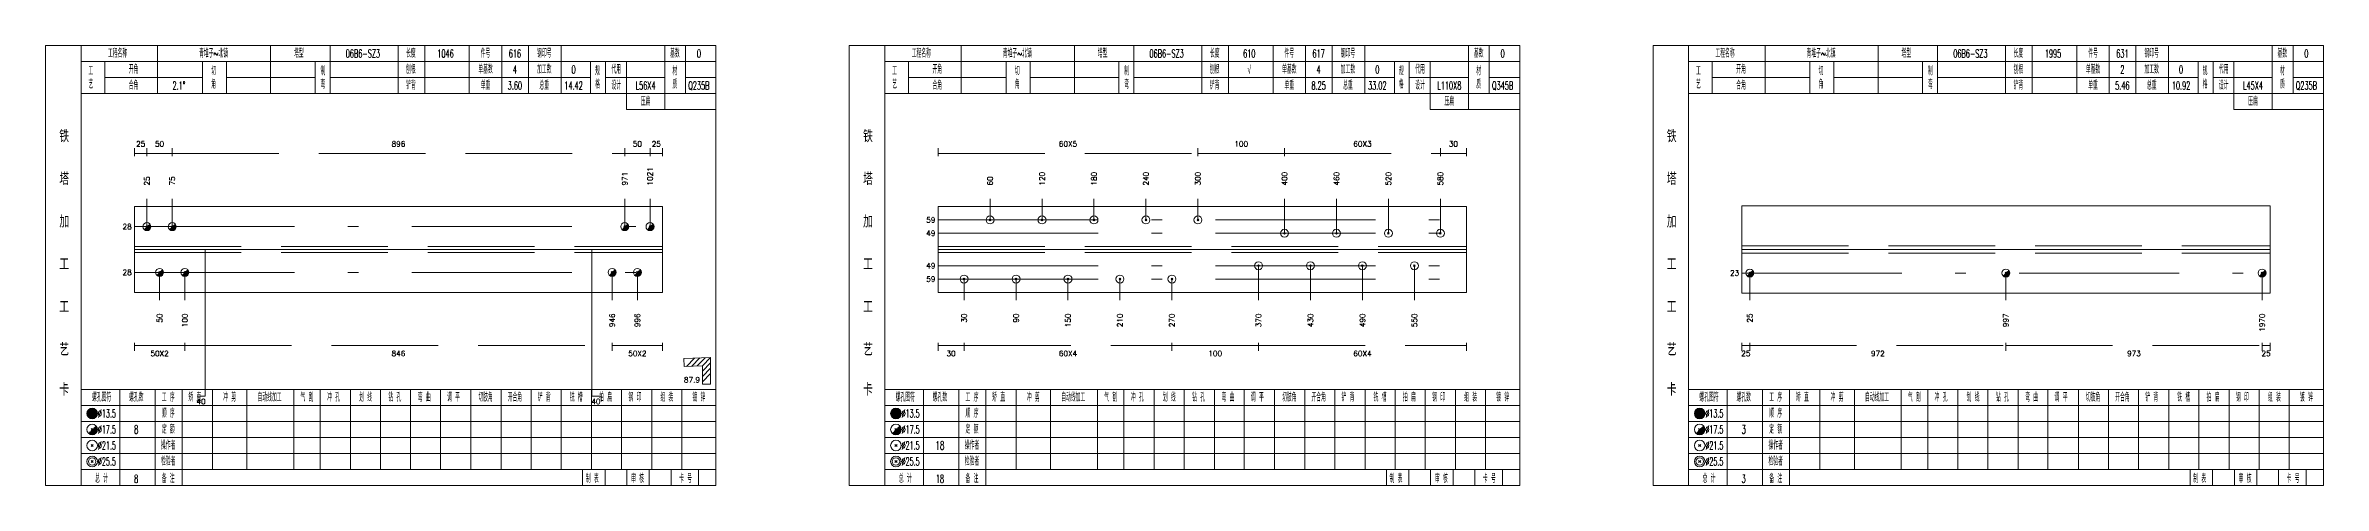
# Model space of a CAD drawing. Extents: x 0 to 30090, y 0 to 380.
# Drawn here: x 25619 to 26473, y 215 to 380 of the extents above; entities that cross this region are included whole.
import ezdxf
from ezdxf.enums import TextEntityAlignment as Align

# ---------------------------------------------------------------- set-up
doc = ezdxf.new("R2010")
doc.units = 0
doc.header["$LTSCALE"] = 20
doc.header["$MEASUREMENT"] = 0
doc.linetypes.add('一点画线', pattern=[5.2, 3, -1, 0.2, -1])
doc.linetypes.add('虚线', pattern=[2.75, 2, -0.75])
doc.layers.get('0').update_dxf_attribs({"linetype": 'CONTINUOUS', "lineweight": 25})
for name, color, linetype, lineweight in [('1', 7, 'CONTINUOUS', 25), ('2', 7, 'CONTINUOUS', 25), ('4', 7, 'CONTINUOUS', 25), ('5', 7, 'CONTINUOUS', 25)]:
    doc.layers.add(name, color=color, linetype=linetype, lineweight=lineweight)
doc.styles.get("Standard").update_dxf_attribs({"font": 'simplex', "width": 0.7, "bigfont": 'gbhzfs.shx'})

# ---------------------------------------------------------------- blocks, each defined once
blk = doc.blocks.new('孔17.5')
at = {"layer": '5', "color": 7, "linetype": 'Continuous', "lineweight": 13}
for p, q in [((-0.2, -0.2), (0.2, 0.2)), ((-0.2, 0.2), (0.2, -0.2))]:
    blk.add_line(p, q, dxfattribs=at)
blk.add_circle((0, 0), 1, dxfattribs=at)
for radius in [0.9, 0.8, 0.7, 0.6, 0.5, 0.4, 0.3, 0.2, 0.1]:
    blk.add_arc((0, 0), radius, 225, 45, dxfattribs=at)
blk = doc.blocks.new('孔21.5')
at = {"layer": '5', "color": 7, "linetype": 'Continuous', "lineweight": 13}
for p, q in [((-0.2, -0.2), (0.2, 0.2)), ((-0.2, 0.2), (0.2, -0.2))]:
    blk.add_line(p, q, dxfattribs=at)
blk.add_circle((0, 0), 1, dxfattribs=at)

msp = doc.modelspace()

# ---------------------------------------------------------------- linework, layer by layer
at = {"color": 8, "linetype": '虚线', "lineweight": 9}
for p, q in [((25652.3, 338.5), (25652.3, 341.5)), ((25652.3, 339.5), (25657.03, 339.5)), ((25657.03, 338.5), (25657.03, 341.5)), ((25657.03, 338.5), (25657.03, 341.5)), ((25657.03, 339.5), (25666.5, 339.5)), ((25666.5, 338.5), (25666.5, 341.5)), ((25666.5, 338.5), (25666.5, 341.5)), ((25666.5, 339.5), (25836.2, 339.5)), ((25836.2, 338.5), (25836.2, 341.5)), ((25836.2, 338.5), (25836.2, 341.5)), ((25836.2, 339.5), (25845.67, 339.5)), ((25845.67, 338.5), (25845.67, 341.5)), ((25845.67, 338.5), (25845.67, 341.5)), ((25845.67, 339.5), (25850.4, 339.5)), ((25850.4, 338.5), (25850.4, 341.5)), ((25953.7, 338.5), (25953.7, 341.5)), ((25953.7, 339.5), (26051.13, 339.5)), ((26051.13, 338.5), (26051.13, 341.5)), ((26051.13, 338.5), (26051.13, 341.5)), ((26051.13, 339.5), (26083.6, 339.5)), ((26083.6, 338.5), (26083.6, 341.5)), ((26083.6, 338.5), (26083.6, 341.5)), ((26083.6, 339.5), (26142.06, 339.5)), ((26142.06, 338.5), (26142.06, 341.5)), ((26142.06, 338.5), (26142.06, 341.5)), ((26142.06, 339.5), (26151.8, 339.5)), ((26151.8, 338.5), (26151.8, 341.5)), ((25652.3, 268.5), (25652.3, 265.5)), ((25652.3, 267.5), (25671.24, 267.5)), ((25671.24, 268.5), (25671.24, 265.5)), ((25671.24, 268.5), (25671.24, 265.5)), ((25671.24, 267.5), (25831.46, 267.5)), ((25831.46, 268.5), (25831.46, 265.5)), ((25831.46, 268.5), (25831.46, 265.5)), ((25831.46, 267.5), (25850.4, 267.5)), ((25850.4, 268.5), (25850.4, 265.5)), ((25953.7, 268.5), (25953.7, 265.5)), ((25953.7, 267.5), (25963.44, 267.5)), ((25963.44, 268.5), (25963.44, 265.5)), ((25963.44, 268.5), (25963.44, 265.5)), ((25963.44, 267.5), (26041.38, 267.5)), ((26041.38, 268.5), (26041.38, 265.5)), ((26041.38, 268.5), (26041.38, 265.5)), ((26041.38, 267.5), (26073.86, 267.5)), ((26073.86, 268.5), (26073.86, 265.5)), ((26073.86, 268.5), (26073.86, 265.5)), ((26073.86, 267.5), (26151.8, 267.5)), ((26151.8, 268.5), (26151.8, 265.5)), ((26255.1, 268.5), (26255.1, 265.5)), ((26255.1, 267.5), (26258.1, 267.5)), ((26258.1, 268.5), (26258.1, 265.5)), ((26258.1, 268.5), (26258.1, 265.5)), ((26258.1, 267.5), (26354.1, 267.5)), ((26354.1, 268.5), (26354.1, 265.5)), ((26354.1, 268.5), (26354.1, 265.5)), ((26354.1, 267.5), (26450.2, 267.5)), ((26450.2, 268.5), (26450.2, 265.5)), ((26450.2, 268.5), (26450.2, 265.5)), ((26450.2, 267.5), (26453.2, 267.5)), ((26453.2, 268.5), (26453.2, 265.5))]:
    msp.add_line(p, q, dxfattribs=at)
at = {"color": 7, "linetype": 'Continuous', "lineweight": 18}
for p, q in [((25652.3, 319.57), (25652.3, 287.43)), ((25652.3, 319.57), (25850.4, 319.57)), ((25850.4, 319.57), (25850.4, 287.43)), ((25953.7, 319.59), (25953.7, 287.41)), ((25953.7, 319.59), (26151.8, 319.59)), ((26151.8, 319.59), (26151.8, 287.41)), ((26255.1, 319.83), (26255.1, 287.17)), ((26255.1, 319.83), (26453.2, 319.83)), ((26453.2, 319.83), (26453.2, 287.17)), ((25652.3, 303.5), (25850.4, 303.5)), ((25953.7, 303.5), (26151.8, 303.5)), ((26255.1, 303.5), (26453.2, 303.5))]:
    msp.add_line(p, q, dxfattribs=at)
at = {"color": 7, "linetype": 'Continuous', "lineweight": 13}
for p, q in [((25657.03, 312.07), (25657.03, 322.5)), ((25666.5, 312.07), (25666.5, 322.5)), ((25836.2, 312.07), (25836.2, 322.5)), ((25845.67, 312.07), (25845.67, 322.5)), ((25973.19, 314.59), (25973.19, 322.5)), ((25992.67, 314.59), (25992.67, 322.5)), ((26012.16, 314.59), (26012.16, 322.5)), ((26031.64, 314.59), (26031.64, 322.5)), ((26051.13, 314.59), (26051.13, 322.5)), ((26083.6, 309.59), (26083.6, 322.5)), ((26103.09, 309.59), (26103.09, 322.5)), ((26122.57, 309.59), (26122.57, 322.5)), ((26142.06, 309.59), (26142.06, 322.5)), ((25661.77, 294.93), (25661.77, 284.5)), ((25671.24, 294.93), (25671.24, 284.5)), ((25831.46, 294.93), (25831.46, 284.5)), ((25840.93, 294.93), (25840.93, 284.5)), ((25963.44, 292.41), (25963.44, 284.5)), ((25982.93, 292.41), (25982.93, 284.5)), ((26002.41, 292.41), (26002.41, 284.5)), ((26021.9, 292.41), (26021.9, 284.5)), ((26041.38, 292.41), (26041.38, 284.5)), ((26073.86, 297.41), (26073.86, 284.5)), ((26093.34, 297.41), (26093.34, 284.5)), ((26112.83, 297.41), (26112.83, 284.5)), ((26132.31, 297.41), (26132.31, 284.5)), ((26258.1, 294.67), (26258.1, 284.5)), ((26354.1, 294.67), (26354.1, 284.5)), ((26450.2, 294.67), (26450.2, 284.5))]:
    msp.add_line(p, q, dxfattribs=at)
at = {"color": 3, "linetype": '一点画线', "lineweight": 13}
for p, q in [((25652.3, 312.07), (25850.4, 312.07)), ((25953.7, 314.59), (26151.8, 314.59)), ((25953.7, 309.59), (26151.8, 309.59)), ((25652.3, 294.93), (25850.4, 294.93)), ((25953.7, 297.41), (26151.8, 297.41)), ((25953.7, 292.41), (26151.8, 292.41)), ((26255.1, 294.67), (26453.2, 294.67))]:
    msp.add_line(p, q, dxfattribs=at)
at = {"color": 1, "linetype": '虚线', "lineweight": 18}
for p, q in [((25652.3, 304.57), (25850.4, 304.57)), ((25652.3, 302.43), (25850.4, 302.43)), ((25953.7, 304.59), (26151.8, 304.59)), ((25953.7, 302.41), (26151.8, 302.41)), ((26255.1, 304.83), (26453.2, 304.83)), ((26255.1, 302.17), (26453.2, 302.17))]:
    msp.add_line(p, q, dxfattribs=at)
at = {"layer": '1', "color": 7, "linetype": 'Continuous', "lineweight": 18}
for p, q in [((25652.3, 287.43), (25850.4, 287.43)), ((25953.7, 287.41), (26151.8, 287.41)), ((26255.1, 287.17), (26453.2, 287.17))]:
    msp.add_line(p, q, dxfattribs=at)
at = {"layer": '2', "color": 7, "linetype": 'Continuous', "lineweight": 13}
for p, q in [((25678.81, 303.5), (25678.81, 248.5)), ((25823.89, 303.5), (25823.89, 248.5)), ((25868.4, 263), (25858.41, 262.63)), ((25858.41, 262.63), (25858.52, 259.64)), ((25858.52, 259.64), (25865.4, 259.89)), ((25859.4, 259.67), (25862.4, 262.78)), ((25861.4, 259.74), (25864.4, 262.85)), ((25863.4, 259.81), (25866.4, 262.93)), ((25865.4, 259.89), (25868.4, 263)), ((25865.4, 257.89), (25868.4, 261)), ((25865.4, 259.89), (25865.4, 253)), ((25865.4, 255.89), (25868.4, 259)), ((25865.4, 253.89), (25868.4, 257)), ((25868.4, 253), (25868.4, 263)), ((25678.81, 248.5), (25675.81, 248.5)), ((25823.89, 248.5), (25826.89, 248.5)), ((25865.4, 253), (25868.4, 253))]:
    msp.add_line(p, q, dxfattribs=at)
at = {"layer": '4', "color": 1, "linetype": 'Continuous', "lineweight": 18}
for p, q in [((25632.3, 215), (25632.3, 380)), ((25661, 362), (25661, 380)), ((25703.4, 362), (25703.4, 380)), ((25725.7, 362), (25725.7, 380)), ((25751.2, 362), (25751.2, 380)), ((25761.2, 362), (25761.2, 380)), ((25777.9, 362), (25777.9, 380)), ((25790.1, 362), (25790.1, 380)), ((25800.1, 362), (25800.1, 380)), ((25812.3, 362), (25812.3, 380)), ((25851.2, 356), (25851.2, 380)), ((25859, 362), (25859, 380)), ((25933.7, 215), (25933.7, 380)), ((25962.4, 362), (25962.4, 380)), ((26004.8, 362), (26004.8, 380)), ((26027.1, 362), (26027.1, 380)), ((26052.6, 362), (26052.6, 380)), ((26062.6, 362), (26062.6, 380)), ((26079.3, 362), (26079.3, 380)), ((26091.5, 362), (26091.5, 380)), ((26101.5, 362), (26101.5, 380)), ((26113.7, 362), (26113.7, 380)), ((26152.6, 356), (26152.6, 380)), ((26160.4, 362), (26160.4, 380)), ((26235.1, 215), (26235.1, 380)), ((26263.8, 362), (26263.8, 380)), ((26306.2, 362), (26306.2, 380)), ((26328.5, 362), (26328.5, 380)), ((26354, 362), (26354, 380)), ((26364, 362), (26364, 380)), ((26380.7, 362), (26380.7, 380)), ((26392.9, 362), (26392.9, 380)), ((26402.9, 362), (26402.9, 380)), ((26415.1, 362), (26415.1, 380)), ((26454, 356), (26454, 380)), ((26461.8, 362), (26461.8, 380)), ((25632.3, 374), (25870.4, 374)), ((25641.2, 362), (25641.2, 374)), ((25641.2, 368), (25677.8, 368)), ((25677.8, 362), (25677.8, 374)), ((25686.8, 362), (25686.8, 374)), ((25686.8, 368), (25720.1, 368)), ((25720.1, 362), (25720.1, 374)), ((25725.7, 368), (25823.4, 368)), ((25823.4, 362), (25823.4, 374)), ((25829, 362), (25829, 374)), ((25829, 368), (25851.2, 368)), ((25836.8, 356), (25836.8, 374)), ((25859, 368), (25870.4, 368)), ((25933.7, 374), (26171.8, 374)), ((25942.6, 362), (25942.6, 374)), ((25942.6, 368), (25979.2, 368)), ((25979.2, 362), (25979.2, 374)), ((25988.2, 362), (25988.2, 374)), ((25988.2, 368), (26021.5, 368)), ((26021.5, 362), (26021.5, 374)), ((26027.1, 368), (26124.8, 368)), ((26124.8, 362), (26124.8, 374)), ((26130.4, 362), (26130.4, 374)), ((26130.4, 368), (26152.6, 368)), ((26138.2, 356), (26138.2, 374)), ((26160.4, 368), (26171.8, 368)), ((26235.1, 374), (26473.2, 374)), ((26244, 362), (26244, 374)), ((26244, 368), (26280.6, 368)), ((26280.6, 362), (26280.6, 374)), ((26289.6, 362), (26289.6, 374)), ((26289.6, 368), (26322.9, 368)), ((26322.9, 362), (26322.9, 374)), ((26328.5, 368), (26426.2, 368)), ((26426.2, 362), (26426.2, 374)), ((26431.8, 362), (26431.8, 374)), ((26431.8, 368), (26454, 368)), ((26439.6, 356), (26439.6, 374)), ((26461.8, 368), (26473.2, 368)), ((25632.3, 362), (25870.4, 362)), ((25933.7, 362), (26171.8, 362)), ((26235.1, 362), (26473.2, 362)), ((25836.8, 356), (25870.4, 356)), ((26138.2, 356), (26171.8, 356)), ((26439.6, 356), (26473.2, 356)), ((25632.3, 251), (25870.4, 251)), ((25646.8, 215), (25646.8, 251)), ((25660.1, 215), (25660.1, 251)), ((25670.2, 215), (25670.2, 251)), ((25681.6, 221), (25681.6, 251)), ((25694.5, 221), (25694.5, 251)), ((25712.1, 221), (25712.1, 251)), ((25722, 221), (25722, 251)), ((25733.3, 221), (25733.3, 251)), ((25744.6, 221), (25744.6, 251)), ((25755.9, 221), (25755.9, 251)), ((25767.1, 221), (25767.1, 251)), ((25778.5, 221), (25778.5, 251)), ((25789.8, 221), (25789.8, 251)), ((25801.1, 221), (25801.1, 251)), ((25812.4, 221), (25812.4, 251)), ((25823.7, 221), (25823.7, 251)), ((25835, 221), (25835, 251)), ((25846.3, 221), (25846.3, 251)), ((25857.6, 221), (25857.6, 251)), ((25933.7, 251), (26171.8, 251)), ((25948.2, 215), (25948.2, 251)), ((25961.5, 215), (25961.5, 251)), ((25971.6, 215), (25971.6, 251)), ((25983, 221), (25983, 251)), ((25995.9, 221), (25995.9, 251)), ((26013.5, 221), (26013.5, 251)), ((26023.4, 221), (26023.4, 251)), ((26034.7, 221), (26034.7, 251)), ((26046, 221), (26046, 251)), ((26057.3, 221), (26057.3, 251)), ((26068.5, 221), (26068.5, 251)), ((26079.9, 221), (26079.9, 251)), ((26091.2, 221), (26091.2, 251)), ((26102.5, 221), (26102.5, 251)), ((26113.8, 221), (26113.8, 251)), ((26125.1, 221), (26125.1, 251)), ((26136.4, 221), (26136.4, 251)), ((26147.7, 221), (26147.7, 251)), ((26159, 221), (26159, 251)), ((26235.1, 251), (26473.2, 251)), ((26249.6, 215), (26249.6, 251)), ((26262.9, 215), (26262.9, 251)), ((26273, 215), (26273, 251)), ((26284.4, 221), (26284.4, 251)), ((26297.3, 221), (26297.3, 251)), ((26314.9, 221), (26314.9, 251)), ((26324.8, 221), (26324.8, 251)), ((26336.1, 221), (26336.1, 251)), ((26347.4, 221), (26347.4, 251)), ((26358.7, 221), (26358.7, 251)), ((26369.9, 221), (26369.9, 251)), ((26381.3, 221), (26381.3, 251)), ((26392.6, 221), (26392.6, 251)), ((26403.9, 221), (26403.9, 251)), ((26415.2, 221), (26415.2, 251)), ((26426.5, 221), (26426.5, 251)), ((26437.8, 221), (26437.8, 251)), ((26449.1, 221), (26449.1, 251)), ((26460.4, 221), (26460.4, 251)), ((25632.3, 245), (25870.4, 245)), ((25933.7, 245), (26171.8, 245)), ((26235.1, 245), (26473.2, 245)), ((25632.3, 239), (25870.4, 239)), ((25632.3, 233), (25870.4, 233)), ((25933.7, 239), (26171.8, 239)), ((25933.7, 233), (26171.8, 233)), ((26235.1, 239), (26473.2, 239)), ((26235.1, 233), (26473.2, 233)), ((25632.3, 227), (25870.4, 227)), ((25933.7, 227), (26171.8, 227)), ((26235.1, 227), (26473.2, 227)), ((25632.3, 221), (25870.4, 221)), ((25820.4, 215), (25820.4, 221)), ((25828.8, 215), (25828.8, 221)), ((25837, 215), (25837, 221)), ((25845.4, 215), (25845.4, 221)), ((25853.6, 215), (25853.6, 221)), ((25863.9, 215), (25863.9, 221)), ((25933.7, 221), (26171.8, 221)), ((26121.8, 215), (26121.8, 221)), ((26130.2, 215), (26130.2, 221)), ((26138.4, 215), (26138.4, 221)), ((26146.8, 215), (26146.8, 221)), ((26155, 215), (26155, 221)), ((26165.3, 215), (26165.3, 221)), ((26235.1, 221), (26473.2, 221)), ((26423.2, 215), (26423.2, 221)), ((26431.6, 215), (26431.6, 221)), ((26439.8, 215), (26439.8, 221)), ((26448.2, 215), (26448.2, 221)), ((26456.4, 215), (26456.4, 221)), ((26466.7, 215), (26466.7, 221))]:
    msp.add_line(p, q, dxfattribs=at)
at = {"layer": '4', "color": 7, "linetype": 'Continuous', "lineweight": 13}
for p, q in [((25636.3, 241.8), (25636.7, 242.2)), ((25636.7, 241.8), (25636.3, 242.2)), ((25937.7, 241.8), (25938.1, 242.2)), ((25938.1, 241.8), (25937.7, 242.2)), ((26239.1, 241.8), (26239.5, 242.2)), ((26239.5, 241.8), (26239.1, 242.2)), ((25636.1, 235.6), (25636.9, 236.4)), ((25636.1, 236.4), (25636.9, 235.6)), ((25937.5, 235.6), (25938.3, 236.4)), ((25937.5, 236.4), (25938.3, 235.6)), ((26238.9, 235.6), (26239.7, 236.4)), ((26238.9, 236.4), (26239.7, 235.6)), ((25636.1, 229.6), (25636.9, 230.4)), ((25636.1, 230.4), (25636.9, 229.6)), ((25636.1, 223.6), (25636.9, 224.4)), ((25636.1, 224.4), (25636.9, 223.6)), ((25937.5, 229.6), (25938.3, 230.4)), ((25937.5, 230.4), (25938.3, 229.6)), ((25937.5, 223.6), (25938.3, 224.4)), ((25937.5, 224.4), (25938.3, 223.6)), ((26238.9, 229.6), (26239.7, 230.4)), ((26238.9, 230.4), (26239.7, 229.6)), ((26238.9, 223.6), (26239.7, 224.4)), ((26238.9, 224.4), (26239.7, 223.6))]:
    msp.add_line(p, q, dxfattribs=at)
at = {"layer": '4', "color": 1, "linetype": 'Continuous', "lineweight": 18}
for points in [[(25619, 380), (25619, 215), (25870.4, 215), (25870.4, 380)], [(25920.4, 380), (25920.4, 215), (26171.8, 215), (26171.8, 380)], [(26221.8, 380), (26221.8, 215), (26473.2, 215), (26473.2, 380)]]:
    msp.add_lwpolyline(points, close=True, dxfattribs=at)
at = {"layer": '4', "color": 7, "linetype": 'Continuous', "lineweight": 13}
for centre, radius in [((25636.5, 242), 2), ((25636.5, 242), 1.8), ((25636.5, 242), 1.6), ((25636.5, 242), 1.4), ((25636.5, 242), 1.2), ((25636.5, 242), 1), ((25636.5, 242), 0.8), ((25636.5, 242), 0.6), ((25636.5, 242), 0.4), ((25636.5, 242), 0.2), ((25937.9, 242), 2), ((25937.9, 242), 1.8), ((25937.9, 242), 1.6), ((25937.9, 242), 1.4), ((25937.9, 242), 1.2), ((25937.9, 242), 1), ((25937.9, 242), 0.8), ((25937.9, 242), 0.6), ((25937.9, 242), 0.4), ((25937.9, 242), 0.2), ((26239.3, 242), 2), ((26239.3, 242), 1.8), ((26239.3, 242), 1.6), ((26239.3, 242), 1.4), ((26239.3, 242), 1.2), ((26239.3, 242), 1), ((26239.3, 242), 0.8), ((26239.3, 242), 0.6), ((26239.3, 242), 0.4), ((26239.3, 242), 0.2), ((25636.5, 236), 2), ((25636.5, 230), 2), ((25937.9, 236), 2), ((25937.9, 230), 2), ((26239.3, 236), 2), ((26239.3, 230), 2), ((25636.5, 224), 2), ((25636.5, 224), 1.4), ((25937.9, 224), 2), ((25937.9, 224), 1.4), ((26239.3, 224), 2), ((26239.3, 224), 1.4)]:
    msp.add_circle(centre, radius, dxfattribs=at)
for centre, radius in [((25636.5, 236), 1.8), ((25636.5, 236), 1.6), ((25636.5, 236), 1.4), ((25636.5, 236), 1.2), ((25636.5, 236), 1), ((25636.5, 236), 0.8), ((25636.5, 236), 0.6), ((25636.5, 236), 0.4), ((25636.5, 236), 0.2), ((25937.9, 236), 1.8), ((25937.9, 236), 1.6), ((25937.9, 236), 1.4), ((25937.9, 236), 1.2), ((25937.9, 236), 1), ((25937.9, 236), 0.8), ((25937.9, 236), 0.6), ((25937.9, 236), 0.4), ((25937.9, 236), 0.2), ((26239.3, 236), 1.8), ((26239.3, 236), 1.6), ((26239.3, 236), 1.4), ((26239.3, 236), 1.2), ((26239.3, 236), 1), ((26239.3, 236), 0.8), ((26239.3, 236), 0.6), ((26239.3, 236), 0.4), ((26239.3, 236), 0.2)]:
    msp.add_arc(centre, radius, 225, 45, dxfattribs=at)

# ---------------------------------------------------------------- block references
at = {"color": 7, "linetype": 'Continuous', "lineweight": 13, "xscale": 1.5, "yscale": 1.5, "zscale": 1.5}
for name, p in [('孔21.5', (25973.19, 314.59)), ('孔21.5', (25992.67, 314.59)), ('孔21.5', (26012.16, 314.59)), ('孔21.5', (26031.64, 314.59)), ('孔21.5', (26051.13, 314.59)), ('孔17.5', (25657.03, 312.07)), ('孔17.5', (25666.5, 312.07)), ('孔17.5', (25836.2, 312.07)), ('孔17.5', (25845.67, 312.07)), ('孔21.5', (26083.6, 309.59)), ('孔21.5', (26103.09, 309.59)), ('孔21.5', (26122.57, 309.59)), ('孔21.5', (26142.06, 309.59))]:
    msp.add_blockref(name, p, dxfattribs=at)
at = {"layer": '1', "color": 7, "linetype": 'Continuous', "lineweight": 13, "xscale": 1.5, "yscale": 1.5, "zscale": 1.5}
for name, p in [('孔17.5', (25661.77, 294.93)), ('孔17.5', (25671.24, 294.93)), ('孔17.5', (25831.46, 294.93)), ('孔17.5', (25840.93, 294.93)), ('孔21.5', (25963.44, 292.41)), ('孔21.5', (25982.93, 292.41)), ('孔21.5', (26002.41, 292.41)), ('孔21.5', (26021.9, 292.41)), ('孔21.5', (26041.38, 292.41)), ('孔21.5', (26073.86, 297.41)), ('孔21.5', (26093.34, 297.41)), ('孔21.5', (26112.83, 297.41)), ('孔21.5', (26132.31, 297.41)), ('孔17.5', (26258.1, 294.67)), ('孔17.5', (26354.1, 294.67)), ('孔17.5', (26450.2, 294.67))]:
    msp.add_blockref(name, p, dxfattribs=at)

# ---------------------------------------------------------------- texts
at = {"color": 8, "linetype": 'Continuous', "lineweight": 9}
for s, p in [('25', (25654.67, 341.5)), ('50', (25661.77, 341.5)), ('896', (25751.35, 341.5)), ('50', (25840.93, 341.5)), ('25', (25848.03, 341.5)), ('60X5', (26002.41, 341.5)), ('100', (26067.36, 341.5)), ('60X3', (26112.83, 341.5)), ('30', (26146.93, 341.5))]:
    msp.add_text(s, height=2, dxfattribs=at).set_placement(p, align=Align.BOTTOM_CENTER)
at = {"color": 7, "linetype": 'Continuous', "lineweight": 13}
for s, p in [('1021', (25845.67, 327.5)), ('25', (25657.03, 327.5)), ('75', (25666.5, 327.5)), ('971', (25836.2, 327.5)), ('60', (25973.19, 327.5)), ('120', (25992.67, 327.5)), ('180', (26012.16, 327.5)), ('240', (26031.64, 327.5)), ('300', (26051.13, 327.5)), ('400', (26083.6, 327.5)), ('460', (26103.09, 327.5)), ('520', (26122.57, 327.5)), ('580', (26142.06, 327.5))]:
    msp.add_text(s, height=2, rotation=90, dxfattribs=at).set_placement(p, align=Align.MIDDLE_LEFT)
for s, p in [('28', (25651.3, 312.07)), ('59', (25952.7, 314.59)), ('49', (25952.7, 309.59)), ('28', (25651.3, 294.93)), ('49', (25952.7, 297.41)), ('59', (25952.7, 292.41)), ('23', (26254.1, 294.67))]:
    msp.add_text(s, height=2, dxfattribs=at).set_placement(p, align=Align.MIDDLE_RIGHT)
at = {"color": 8, "linetype": 'Continuous', "lineweight": 9}
for s, p in [('50X2', (25661.77, 265.5)), ('846', (25751.35, 265.5)), ('50X2', (25840.93, 265.5)), ('30', (25958.57, 265.5)), ('60X4', (26002.41, 265.5)), ('100', (26057.62, 265.5)), ('60X4', (26112.83, 265.5)), ('25', (26256.6, 265.5)), ('972', (26306.1, 265.5)), ('973', (26402.15, 265.5)), ('25', (26451.7, 265.5))]:
    msp.add_text(s, height=2, dxfattribs=at).set_placement(p, align=Align.TOP_CENTER)
at = {"layer": '1', "color": 7, "linetype": 'Continuous', "lineweight": 13}
for s, p in [('50', (25661.77, 279.5)), ('100', (25671.24, 279.5)), ('946', (25831.46, 279.5)), ('996', (25840.93, 279.5)), ('30', (25963.44, 279.5)), ('90', (25982.93, 279.5)), ('150', (26002.41, 279.5)), ('210', (26021.9, 279.5)), ('270', (26041.38, 279.5)), ('370', (26073.86, 279.5)), ('430', (26093.34, 279.5)), ('490', (26112.83, 279.5)), ('550', (26132.31, 279.5)), ('25', (26258.1, 279.5)), ('997', (26354.1, 279.5)), ('1970', (26450.2, 279.5))]:
    msp.add_text(s, height=2, rotation=90, dxfattribs=at).set_placement(p, align=Align.MIDDLE_RIGHT)
at = {"layer": '2', "color": 7, "linetype": 'Continuous', "lineweight": 13}
msp.add_text('87.9', height=2, dxfattribs=at).set_placement((25864.4, 253), align=Align.BOTTOM_RIGHT)
for p in [(25677.31, 247.5), (25825.39, 247.5)]:
    msp.add_text('40', height=2, dxfattribs=at).set_placement(p, align=Align.TOP_CENTER)
at = {"layer": '4', "color": 1, "linetype": 'Continuous', "lineweight": 13}
for s, height, width, p in [('工程名称', 3, 0.6, (25646, 377)), ('青堆子~北镇', 3, 0.6, (25682, 377)), ('塔型', 3, 0.6, (25714, 377)), ('06B6-SZ3', 3, 0.6, (25738, 377)), ('长度', 3, 0.6, (25756, 377)), ('1046', 3, 0.6, (25769, 377)), ('件号', 3, 0.6, (25784, 377)), ('616', 3, 0.6, (25795, 377)), ('钢印号', 3, 0.6, (25806, 377)), ('基数', 3, 0.6, (25855, 377)), ('0', 3, 0.6, (25864, 377)), ('工程名称', 3, 0.6, (25947.4, 377)), ('青堆子~北镇', 3, 0.6, (25983.4, 377)), ('塔型', 3, 0.6, (26015.4, 377)), ('06B6-SZ3', 3, 0.6, (26039.4, 377)), ('长度', 3, 0.6, (26057.4, 377)), ('610', 3, 0.6, (26070.4, 377)), ('件号', 3, 0.6, (26085.4, 377)), ('617', 3, 0.6, (26096.4, 377)), ('钢印号', 3, 0.6, (26107.4, 377)), ('基数', 3, 0.6, (26156.4, 377)), ('0', 3, 0.6, (26165.4, 377)), ('工程名称', 3, 0.6, (26248.8, 377)), ('青堆子~北镇', 3, 0.6, (26284.8, 377)), ('塔型', 3, 0.6, (26316.8, 377)), ('06B6-SZ3', 3, 0.6, (26340.8, 377)), ('长度', 3, 0.6, (26358.8, 377)), ('1995', 3, 0.6, (26371.8, 377)), ('件号', 3, 0.6, (26386.8, 377)), ('631', 3, 0.6, (26397.8, 377)), ('钢印号', 3, 0.6, (26408.8, 377)), ('基数', 3, 0.6, (26457.8, 377)), ('0', 3, 0.6, (26466.8, 377)), ('工', 3, 0.6, (25636, 370.4)), ('开角', 3, 0.6, (25652, 371)), ('切', 3, 0.6, (25682, 370.4)), ('制', 3, 0.6, (25723, 370.4)), ('刨根', 3, 0.6, (25756, 371)), ('单基数', 3, 0.6, (25784, 371)), ('4', 3, 0.6, (25795, 371)), ('加工数', 3, 0.6, (25806, 371)), ('0', 3, 0.6, (25817, 371)), ('规', 3, 0.6, (25826, 370.4)), ('代用', 3, 0.6, (25833, 371)), ('材', 3, 0.6, (25855, 370.4)), ('工', 3, 0.6, (25937.4, 370.4)), ('开角', 3, 0.6, (25953.4, 371)), ('切', 3, 0.6, (25983.4, 370.4)), ('制', 3, 0.6, (26024.4, 370.4)), ('刨根', 3, 0.6, (26057.4, 371)), ('√', 3, 0.6, (26070.4, 371)), ('单基数', 3, 0.6, (26085.4, 371)), ('4', 3, 0.6, (26096.4, 371)), ('加工数', 3, 0.6, (26107.4, 371)), ('0', 3, 0.6, (26118.4, 371)), ('规', 3, 0.6, (26127.4, 370.4)), ('代用', 3, 0.6, (26134.4, 371)), ('材', 3, 0.6, (26156.4, 370.4)), ('工', 3, 0.6, (26238.8, 370.4)), ('开角', 3, 0.6, (26254.8, 371)), ('切', 3, 0.6, (26284.8, 370.4)), ('制', 3, 0.6, (26325.8, 370.4)), ('刨根', 3, 0.6, (26358.8, 371)), ('单基数', 3, 0.6, (26386.8, 371)), ('2', 3, 0.6, (26397.8, 371)), ('加工数', 3, 0.6, (26408.8, 371)), ('0', 3, 0.6, (26419.8, 371)), ('规', 3, 0.6, (26428.8, 370.4)), ('代用', 3, 0.6, (26435.8, 371)), ('材', 3, 0.6, (26457.8, 370.4)), ('艺', 3, 0.6, (25636, 365.4)), ('合角', 3, 0.6, (25652, 365)), ('2.1%%d', 3, 0.6, (25669, 365)), ('角', 3, 0.6, (25682, 365.4)), ('弯', 3, 0.6, (25723, 365.4)), ('铲背', 3, 0.6, (25756, 365)), ('单重', 3, 0.6, (25784, 365)), ('3.60', 3, 0.6, (25795, 365)), ('总重', 3, 0.6, (25806, 365)), ('14.42', 3, 0.6, (25817, 365)), ('格', 3, 0.6, (25826, 365.4)), ('设计', 3, 0.6, (25833, 365)), ('L56X4', 3, 0.6, (25844, 365)), ('压扁', 3, 0.6, (25844, 359)), ('质', 3, 0.6, (25855, 365.4)), ('Q235B', 3, 0.6, (25864, 365)), ('艺', 3, 0.6, (25937.4, 365.4)), ('合角', 3, 0.6, (25953.4, 365)), ('角', 3, 0.6, (25983.4, 365.4)), ('弯', 3, 0.6, (26024.4, 365.4)), ('铲背', 3, 0.6, (26057.4, 365)), ('单重', 3, 0.6, (26085.4, 365)), ('8.25', 3, 0.6, (26096.4, 365)), ('总重', 3, 0.6, (26107.4, 365)), ('33.02', 3, 0.6, (26118.4, 365)), ('格', 3, 0.6, (26127.4, 365.4)), ('设计', 3, 0.6, (26134.4, 365)), ('L110X8', 3, 0.6, (26145.4, 365)), ('压扁', 3, 0.6, (26145.4, 359)), ('质', 3, 0.6, (26156.4, 365.4)), ('Q345B', 3, 0.6, (26165.4, 365)), ('艺', 3, 0.6, (26238.8, 365.4)), ('合角', 3, 0.6, (26254.8, 365)), ('角', 3, 0.6, (26284.8, 365.4)), ('弯', 3, 0.6, (26325.8, 365.4)), ('铲背', 3, 0.6, (26358.8, 365)), ('单重', 3, 0.6, (26386.8, 365)), ('5.46', 3, 0.6, (26397.8, 365)), ('总重', 3, 0.6, (26408.8, 365)), ('10.92', 3, 0.6, (26419.8, 365)), ('格', 3, 0.6, (26428.8, 365.4)), ('设计', 3, 0.6, (26435.8, 365)), ('L45X4', 3, 0.6, (26446.8, 365)), ('压扁', 3, 0.6, (26446.8, 359)), ('质', 3, 0.6, (26457.8, 365.4)), ('Q235B', 3, 0.6, (26466.8, 365)), ('铁', 4.6, 0.8, (25626, 346)), ('铁', 4.6, 0.8, (25927.4, 346)), ('铁', 4.6, 0.8, (26228.8, 346)), ('塔', 4.6, 0.8, (25626, 330)), ('塔', 4.6, 0.8, (25927.4, 330)), ('塔', 4.6, 0.8, (26228.8, 330)), ('加', 4.6, 0.8, (25626, 314)), ('加', 4.6, 0.8, (25927.4, 314)), ('加', 4.6, 0.8, (26228.8, 314)), ('工', 4.6, 0.8, (25626, 298)), ('工', 4.6, 0.8, (25927.4, 298)), ('工', 4.6, 0.8, (26228.8, 298)), ('工', 4.6, 0.8, (25626, 282)), ('工', 4.6, 0.8, (25927.4, 282)), ('工', 4.6, 0.8, (26228.8, 282)), ('艺', 4.6, 0.8, (25626, 266)), ('艺', 4.6, 0.8, (25927.4, 266)), ('艺', 4.6, 0.8, (26228.8, 266)), ('卡', 4.6, 0.8, (25626, 251)), ('螺孔图符', 3, 0.6, (25640, 248)), ('螺孔数', 3, 0.6, (25653, 248)), ('工 序', 3, 0.6, (25665, 248)), ('矫 直', 3, 0.6, (25675, 248)), ('冲 剪', 3, 0.6, (25688, 248)), ('自动线加工', 3, 0.6, (25703, 248)), ('气 割', 3, 0.6, (25717, 248)), ('冲 孔', 3, 0.6, (25727, 248)), ('划 线', 3, 0.6, (25739, 248)), ('钻 孔', 3, 0.6, (25750, 248)), ('弯 曲', 3, 0.6, (25761, 248)), ('调 平', 3, 0.6, (25772, 248)), ('切肢角', 3, 0.6, (25784, 248)), ('开合角', 3, 0.6, (25795, 248)), ('铲 背', 3, 0.6, (25806, 248)), ('铣 槽', 3, 0.6, (25818, 248)), ('拍 扁', 3, 0.6, (25829, 248)), ('钢 印', 3, 0.6, (25840, 248)), ('组 装', 3, 0.6, (25852, 248)), ('镀 锌', 3, 0.6, (25864, 248)), ('卡', 4.6, 0.8, (25927.4, 251)), ('螺孔图符', 3, 0.6, (25941.4, 248)), ('螺孔数', 3, 0.6, (25954.4, 248)), ('工 序', 3, 0.6, (25966.4, 248)), ('矫 直', 3, 0.6, (25976.4, 248)), ('冲 剪', 3, 0.6, (25989.4, 248)), ('自动线加工', 3, 0.6, (26004.4, 248)), ('气 割', 3, 0.6, (26018.4, 248)), ('冲 孔', 3, 0.6, (26028.4, 248)), ('划 线', 3, 0.6, (26040.4, 248)), ('钻 孔', 3, 0.6, (26051.4, 248)), ('弯 曲', 3, 0.6, (26062.4, 248)), ('调 平', 3, 0.6, (26073.4, 248)), ('切肢角', 3, 0.6, (26085.4, 248)), ('开合角', 3, 0.6, (26096.4, 248)), ('铲 背', 3, 0.6, (26107.4, 248)), ('铣 槽', 3, 0.6, (26119.4, 248)), ('拍 扁', 3, 0.6, (26130.4, 248)), ('钢 印', 3, 0.6, (26141.4, 248)), ('组 装', 3, 0.6, (26153.4, 248)), ('镀 锌', 3, 0.6, (26165.4, 248)), ('卡', 4.6, 0.8, (26228.8, 251)), ('螺孔图符', 3, 0.6, (26242.8, 248)), ('螺孔数', 3, 0.6, (26255.8, 248)), ('工 序', 3, 0.6, (26267.8, 248)), ('矫 直', 3, 0.6, (26277.8, 248)), ('冲 剪', 3, 0.6, (26290.8, 248)), ('自动线加工', 3, 0.6, (26305.8, 248)), ('气 割', 3, 0.6, (26319.8, 248)), ('冲 孔', 3, 0.6, (26329.8, 248)), ('划 线', 3, 0.6, (26341.8, 248)), ('钻 孔', 3, 0.6, (26352.8, 248)), ('弯 曲', 3, 0.6, (26363.8, 248)), ('调 平', 3, 0.6, (26374.8, 248)), ('切肢角', 3, 0.6, (26386.8, 248)), ('开合角', 3, 0.6, (26397.8, 248)), ('铲 背', 3, 0.6, (26408.8, 248)), ('铣 槽', 3, 0.6, (26420.8, 248)), ('拍 扁', 3, 0.6, (26431.8, 248)), ('钢 印', 3, 0.6, (26442.8, 248)), ('组 装', 3, 0.6, (26454.8, 248)), ('镀 锌', 3, 0.6, (26466.8, 248)), ('%%C13.5', 3, 0.5, (25642, 242)), ('顺 序', 3, 0.6, (25665, 242)), ('%%C13.5', 3, 0.5, (25943.4, 242)), ('顺 序', 3, 0.6, (25966.4, 242)), ('%%C13.5', 3, 0.5, (26244.8, 242)), ('顺 序', 3, 0.6, (26267.8, 242)), ('%%C17.5', 3, 0.5, (25642, 236)), ('%%C21.5', 3, 0.5, (25642, 230)), ('8', 3.2, 0.6, (25653, 236)), ('操作者', 3, 0.6, (25665, 230)), ('定 额', 3, 0.6, (25665, 236)), ('%%C17.5', 3, 0.5, (25943.4, 236)), ('%%C21.5', 3, 0.5, (25943.4, 230)), ('18', 3.2, 0.6, (25954.4, 230)), ('操作者', 3, 0.6, (25966.4, 230)), ('定 额', 3, 0.6, (25966.4, 236)), ('%%C17.5', 3, 0.5, (26244.8, 236)), ('%%C21.5', 3, 0.5, (26244.8, 230)), ('3', 3.2, 0.6, (26255.8, 236)), ('操作者', 3, 0.6, (26267.8, 230)), ('定 额', 3, 0.6, (26267.8, 236)), ('%%C25.5', 3, 0.5, (25642, 224)), ('检验者', 3, 0.6, (25665, 224)), ('%%C25.5', 3, 0.5, (25943.4, 224)), ('检验者', 3, 0.6, (25966.4, 224)), ('%%C25.5', 3, 0.5, (26244.8, 224)), ('检验者', 3, 0.6, (26267.8, 224)), ('总 计', 3, 0.6, (25640, 217.5)), ('8', 3, 0.6, (25653, 217.5)), ('备 注', 3, 0.6, (25665, 217.5)), ('制 表', 3, 0.6, (25824, 217.5)), ('审 核', 3, 0.6, (25841, 217.5)), ('卡 号', 3, 0.6, (25859, 217.5)), ('总 计', 3, 0.6, (25941.4, 217.5)), ('18', 3, 0.6, (25954.4, 217.5)), ('备 注', 3, 0.6, (25966.4, 217.5)), ('制 表', 3, 0.6, (26125.4, 217.5)), ('审 核', 3, 0.6, (26142.4, 217.5)), ('卡 号', 3, 0.6, (26160.4, 217.5)), ('总 计', 3, 0.6, (26242.8, 217.5)), ('3', 3, 0.6, (26255.8, 217.5)), ('备 注', 3, 0.6, (26267.8, 217.5)), ('制 表', 3, 0.6, (26426.8, 217.5)), ('审 核', 3, 0.6, (26443.8, 217.5)), ('卡 号', 3, 0.6, (26461.8, 217.5))]:
    msp.add_text(s, height=height, dxfattribs=dict(at, width=width)).set_placement(p, align=Align.MIDDLE_CENTER)

doc.saveas('drawing.dxf')
